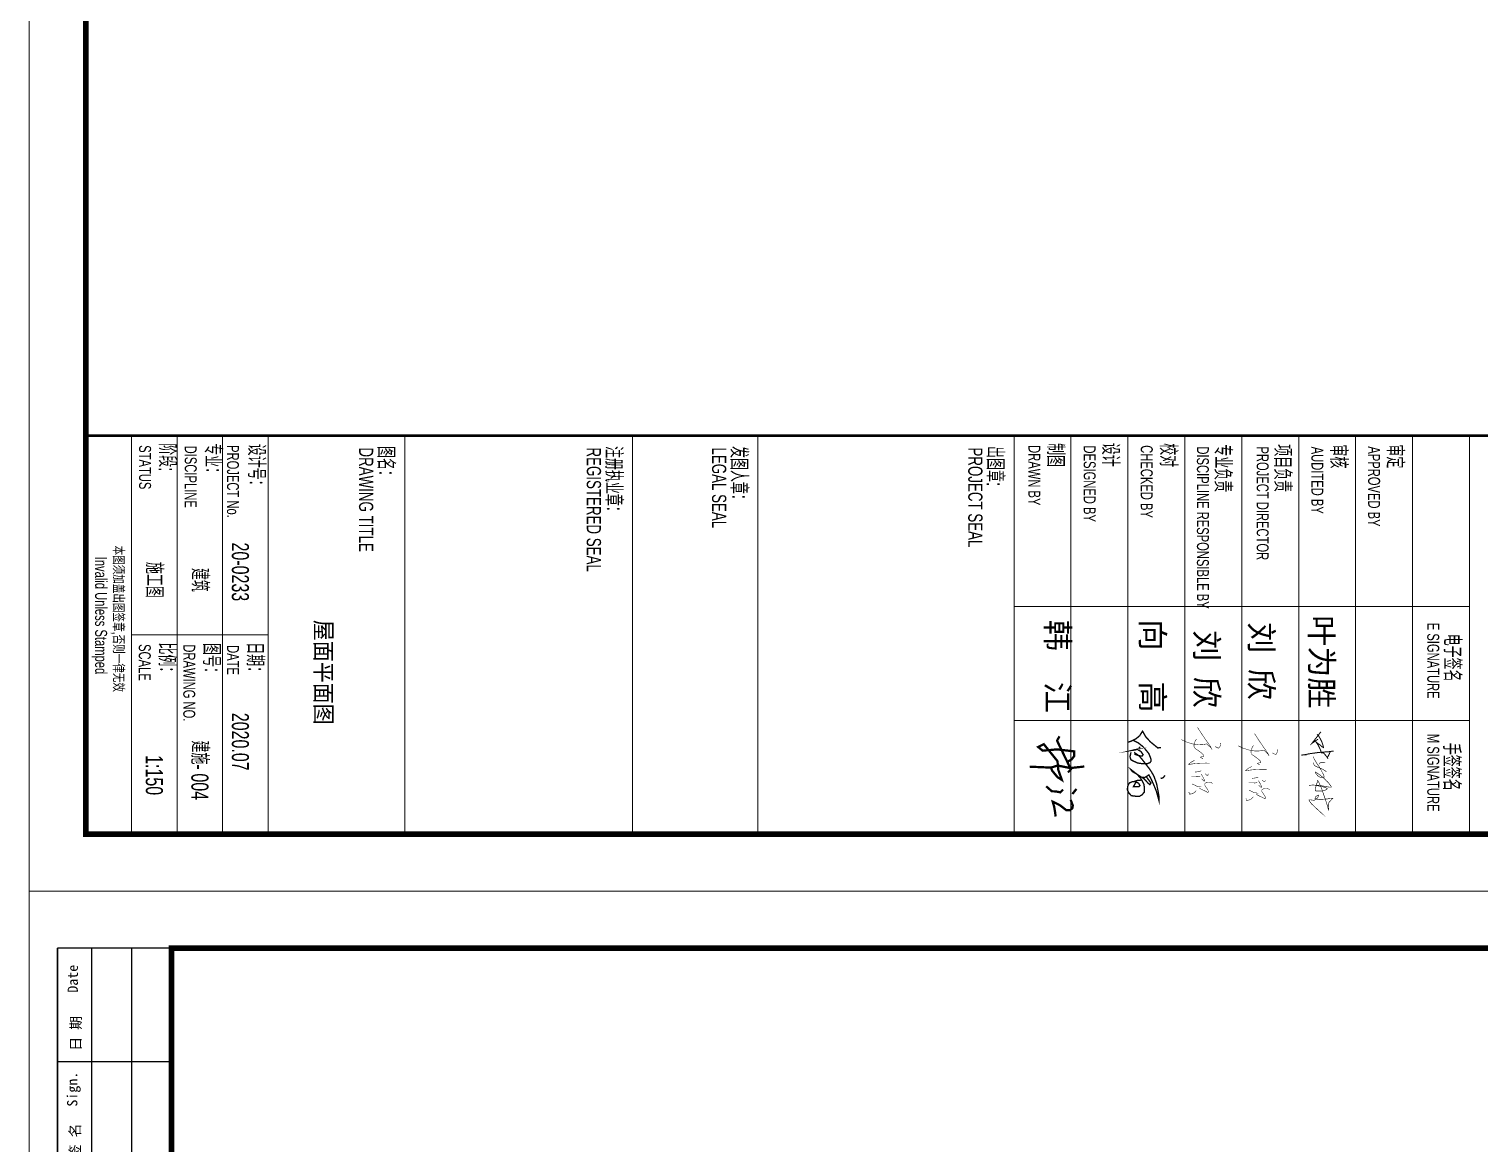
# Model space of a CAD drawing. Extents: x 409931 to 937299, y -508824 to 132289.
# Drawn here: x 437947 to 476173, y -389336 to -359959 of the extents above; entities that cross this region are included whole.
import ezdxf
from ezdxf.enums import TextEntityAlignment as Align

# ---------------------------------------------------------------- set-up
doc = ezdxf.new("R2010")
doc.units = 0
doc.header["$LTSCALE"] = 1500
doc.header["$MEASUREMENT"] = 0
for name, color, linetype in [('00-tk', 151, 'Continuous'), ('AXIS', 3, 'Continuous'), ('iicon', 7, 'Continuous'), ('签名', 1, 'Continuous')]:
    doc.layers.add(name, color=color, linetype=linetype)
doc.layers.add('TK', color=151, linetype='Continuous', lineweight=13)
doc.layers.add('功能名称', color=255, linetype='Continuous', lineweight=0)
doc.styles.add('DS6HT', font='simhei.ttf', dxfattribs={"width": 0.8})
doc.styles.add('T&D', font='haiwenrs.shx', dxfattribs={"width": 0.7, "bigfont": 'hztxt.shx'})
doc.styles.add('TITLE', font='simhei.ttf', dxfattribs={"width": 0.8})

# ---------------------------------------------------------------- blocks, each defined once
blk = doc.blocks.new('会签')
at = {"layer": '00-tk'}
for p, q in [((-1400, 24000), (-1400, 6000)), ((-700, 24000), (-700, 6000)), ((0, 22000), (-2000, 22000)), ((0, 20000), (-2000, 20000)), ((0, 16000), (-2000, 16000)), ((0, 14000), (-2000, 14000)), ((0, 10000), (-2000, 10000)), ((0, 8000), (-2000, 8000))]:
    blk.add_line(p, q, dxfattribs=at)
at = {"layer": '00-tk', "const_width": 24.7}
for points in [[(0, 6000), (-2000, 6000), (-2000, 24000)], [(0, 24000), (-2000, 24000)], [(0, 18000), (-2000, 18000)], [(0, 12000), (-2000, 12000)]]:
    blk.add_lwpolyline(points, dxfattribs=at)
at = {"layer": '00-tk', "style": 'DS6HT'}
for s, p in [('Date', (-1642, 23216)), ('日 期', (-1589, 22196)), ('Sign.', (-1651, 21215)), ('签 名', (-1603, 20306)), ('Spe.', (-1648, 19251)), ('采暖通风', (-948, 18370)), ('专 业', (-1608, 18369)), ('Date', (-1642, 17216)), ('日 期', (-1589, 16196)), ('Sign.', (-1651, 15215)), ('签 名', (-1603, 14306)), ('Spe.', (-1648, 13251)), ('给 排 水', (-956, 12372)), ('电    气', (-251, 12372)), ('专 业', (-1608, 12369)), ('Date', (-1642, 11216)), ('日 期', (-1589, 10196)), ('Sign.', (-1651, 9215)), ('签 名', (-1603, 8306)), ('Spe.', (-1648, 7251)), ('建    筑', (-948, 6372)), ('结    构', (-248, 6374)), ('专 业', (-1608, 6369))]:
    blk.add_text(s, height=180, rotation=90, dxfattribs=at).set_placement(p)
blk = doc.blocks.new('TK-A0')
at = {"layer": 'TK'}
for p, q in [((1189, 841), (0, 841)), ((0, 841), (0, 0)), ((1189, 0), (1189, 841)), ((1179, 831), (25, 831)), ((25, 831), (25, 10)), ((1109, 831), (1109, 10)), ((1179, 10), (1179, 831)), ((1109, 253), (1179, 253)), ((1109, 253), (1179, 253)), ((1109, 253), (1179, 253)), ((1109, 253), (1179, 253)), ((1109, 253), (1179, 253)), ((1179, 253), (1109, 253)), ((1179, 253), (1109, 253)), ((1179, 253), (1109, 253)), ((1109, 253), (1179, 253)), ((1139, 173), (1139, 253)), ((1139, 253), (1139, 189)), ((1159, 173), (1159, 253)), ((1159, 189), (1159, 253)), ((1179, 243), (1109, 243)), ((1179, 233), (1109, 233)), ((1179, 233), (1109, 233)), ((1179, 223), (1109, 223)), ((1179, 223), (1109, 223)), ((1179, 213), (1109, 213)), ((1179, 213), (1109, 213)), ((1179, 203), (1109, 203)), ((1179, 203), (1109, 203)), ((1179, 193), (1109, 193)), ((1179, 193), (1109, 193)), ((1179, 183), (1109, 183)), ((1179, 183), (1109, 183)), ((1109, 173), (1179, 173)), ((1109, 173), (1179, 173)), ((1179, 173), (1109, 173)), ((1179, 173), (1109, 173)), ((1109, 128), (1179, 128)), ((1179, 106), (1109, 106)), ((1179, 42), (1109, 42)), ((1144, 42), (1144, 18)), ((1179, 34), (1109, 34)), ((1179, 26), (1109, 26)), ((1179, 18), (1109, 18)), ((25, 10), (1179, 10)), ((1179, 10), (1109, 10)), ((0, 0), (1189, 0))]:
    blk.add_line(p, q, dxfattribs=at)
at = {"layer": 'TK', "const_width": 1}
blk.add_lwpolyline([(25, 831), (1179, 831), (1179, 10), (25, 10)], close=True, dxfattribs=at)
at = {"layer": 'TK', "const_width": 0.5}
blk.add_lwpolyline([(1109, 10), (1109, 831)], dxfattribs=at)
at = {"layer": 'TK'}
blk.add_lwpolyline([(1109, 66), (1179, 66), (1179, 42), (1109, 42)], close=True, dxfattribs=at)
at = {"layer": 'TK', "xscale": 0.01, "yscale": 0.01, "zscale": 0.01}
blk.add_blockref('会签', (25, 591), dxfattribs=at)
at = {"layer": 'TK', "style": 'T&D', "width": 0.7}
for s, height, p in [('电子签名', 3, (1143.79, 248.48)), ('手签签名', 3, (1162.95, 248.35)), ('E SIGNATURE', 2.1, (1141.86, 245.58)), ('M SIGNATURE', 2.1, (1161.37, 245.58)), ('审定', 3, (1110.55, 238.42)), ('APPROVED BY', 2.1, (1110.87, 235.2)), ('审核', 3, (1110.54, 228.52)), ('AUDITED BY', 2.1, (1110.93, 225.24)), ('项目负责', 3, (1110.51, 218.67)), ('PROJECT DIRECTOR', 2.1, (1110.89, 215.62)), ('专业负责', 3, (1110.53, 208.18)), ('DISCIPLINE RESPONSIBLE BY', 2.1, (1110.88, 205.12)), ('校对', 3, (1110.33, 198.59)), ('CHECKED BY', 2.1, (1110.67, 195.26)), ('设计', 3, (1110.26, 188.44)), ('DESIGNED BY', 2.1, (1110.72, 185.24)), ('制图', 3, (1110.3, 178.78)), ('DRAWN BY', 2.1, (1110.66, 175.53)), ('出图章:', 3, (1110.82, 168.19)), ('PROJECT SEAL', 2.5, (1111.07, 164.96)), ('发图人章：', 3, (1110.82, 123.19)), ('LEGAL SEAL', 2.5, (1111.07, 119.96)), ('注册执业章：', 3, (1110.82, 101.19)), ('REGISTERED SEAL', 2.5, (1111.07, 97.96)), ('图名：', 3, (1110.82, 61.18)), ('DRAWING TITLE', 2.5, (1111.07, 57.96)), ('设计号：', 3, (1110.43, 38.45)), ('日期：', 3, (1145.29, 38.21)), ('PROJECT No.', 2.1, (1110.65, 34.77)), ('DATE', 2.1, (1145.79, 34.78)), ('专业：', 3, (1110.33, 30.82)), ('图号：', 3, (1145.43, 30.55)), ('DISCIPLINE', 2.1, (1110.75, 27.35)), ('DRAWING NO.', 2.1, (1145.65, 27.09)), ('阶段:', 3, (1110.33, 22.8)), ('比例：', 3, (1145.32, 22.72)), ('STATUS', 2.1, (1110.67, 19.33)), ('SCALE', 2.1, (1145.6, 19.28))]:
    blk.add_text(s, height=height, dxfattribs=at).set_placement(p)
for s, height, p in [('本图须加盖出图签章,否则一律无效', 2, (1141.16, 15.64)), ('Invalid Unless Stamped', 2.1, (1140.58, 12.4))]:
    blk.add_text(s, height=height, dxfattribs=at).set_placement(p, align=Align.MIDDLE)
blk = doc.blocks.new('A$C7C122B11')
at = {"layer": 'iicon', "color": 13, "const_width": 7.58}
for points in [[(199, 383), (301, 455)], [(244, 611), (279, 605)], [(322, 465), (255, 393)], [(279, 605), (315, 591)], [(321, 572), (298, 526)], [(301, 455), (344, 476)], [(315, 591), (321, 572)], [(858, 469), (850, 439)], [(872, 485), (858, 469)], [(0, 251), (101, 316)], [(101, 316), (199, 383)], [(180, 234), (214, 214)], [(270, 260), (254, 164)], [(255, 393), (267, 338)], [(267, 338), (270, 260)], [(331, 220), (382, 295)], [(382, 295), (411, 328)], [(411, 328), (434, 349)], [(434, 349), (448, 349)], [(448, 349), (455, 315)], [(455, 315), (462, 292)], [(462, 292), (485, 335)], [(554, 440), (553, 381)], [(553, 381), (555, 298)], [(555, 298), (561, 212)], [(674, 309), (686, 266)], [(686, 266), (692, 224)], [(692, 224), (692, 211)], [(718, 416), (741, 413)], [(745, 400), (719, 368)], [(726, 309), (755, 327)], [(741, 413), (745, 400)], [(755, 327), (790, 346)], [(756, 296), (765, 257)], [(765, 257), (762, 218)], [(790, 346), (817, 357)], [(826, 342), (799, 315)], [(817, 357), (835, 356)], [(835, 356), (826, 342)], [(850, 439), (850, 403)], [(850, 403), (863, 373)], [(863, 373), (876, 363)], [(876, 363), (897, 363)], [(909, 233), (892, 201)], [(897, 363), (924, 382)], [(921, 283), (909, 233)], [(923, 311), (921, 283)], [(924, 382), (974, 414)], [(951, 294), (937, 279)], [(971, 334), (951, 294)], [(991, 378), (971, 334)], [(974, 414), (997, 421)], [(980, 231), (1007, 207)], [(1010, 411), (991, 378)], [(997, 421), (1010, 411)], [(220, 61), (189, 0)], [(214, 214), (249, 201)], [(254, 164), (220, 61)], [(249, 201), (284, 195)], [(284, 195), (312, 200)], [(312, 200), (331, 220)], [(535, 158), (509, 209)], [(575, 108), (535, 158)], [(561, 212), (572, 134)], [(572, 134), (575, 108)], [(762, 218), (762, 180)], [(762, 180), (763, 160)], [(892, 201), (876, 164)], [(1033, 121), (1002, 119)], [(1007, 207), (1028, 171)], [(1028, 171), (1033, 146)], [(1033, 146), (1033, 121)]]:
    blk.add_lwpolyline(points, dxfattribs=at)
blk = doc.blocks.new('A$C2CD672AE')
at = {"layer": '签名', "const_width": 40}
for points in [[(462, 656), (414, 738), (355, 782), (274, 780), (253, 600), (239, 476), (251, 353), (262, 228), (197, 148), (148, 248), (316, 383), (446, 488), (600, 502), (775, 564), (727, 488), (613, 394), (559, 372)], [(540, 958), (551, 861), (567, 712), (523, 495), (559, 372), (543, 1)], [(935, 820), (1023, 749)], [(1126, 719), (1223, 757), (1271, 749), (1305, 711), (1309, 646), (1217, 526), (1158, 404), (1244, 429), (1358, 448), (1418, 455)], [(10, 523), (86, 480), (394, 629), (590, 723), (643, 672)], [(945, 587), (994, 537), (977, 455), (975, 388), (887, 289)]]:
    blk.add_lwpolyline(points, dxfattribs=at)
blk = doc.blocks.new('A$C3CB17D36')
at = {"const_width": 19.8}
for points in [[(80, 483), (82, 436), (-4, 331), (-78, 262), (-162, 214), (-96, 172), (-54, 122), (-14, 43), (0, 0)], [(65, 180), (93, 156), (111, 112), (117, 72), (102, 134), (135, 190), (181, 222), (201, 209), (198, 167), (178, 105), (157, 102), (195, 158), (241, 200), (315, 257), (385, 312), (440, 349), (503, 383), (609, 420), (706, 439), (791, 454), (852, 454), (716, 416), (599, 368), (536, 337), (477, 307), (499, 274), (517, 240), (510, 196), (467, 131), (427, 62), (399, 43), (467, 131), (526, 187), (613, 233), (672, 242), (729, 240), (769, 207), (791, 169), (791, 122), (782, 49), (744, 16), (692, -10), (629, 1), (595, 23), (580, 54), (573, 98), (582, 119), (601, 157), (635, 177), (651, 159), (649, 129), (648, 81), (582, 119)], [(484, 543), (520, 516), (530, 479)], [(-29, 73), (10, 153), (71, 228), (167, 307), (248, 338), (278, 337), (299, 321), (315, 280), (314, 213), (304, 143), (282, 94), (256, 43), (211, 30), (146, 45)], [(511, 204), (545, 247), (597, 293), (620, 321), (595, 337), (562, 312), (534, 290), (503, 269)], [(573, 98), (558, 138), (557, 178), (546, 198)]]:
    blk.add_lwpolyline(points, dxfattribs=at)
blk = doc.blocks.new('5635634563456')
at = {"layer": 'AXIS', "color": 1, "ltscale": 1000}
for points, const_width in [([(456000, 226461), (456120, 226541), (456209, 226584), (456284, 226619), (456362, 226642), (456383, 226667), (456372, 226711), (456436, 226771), (456484, 226814), (456541, 226856), (456584, 226882)], 35), ([(456321, 227084), (456323, 227003), (456340, 226889), (456350, 226736), (456364, 226551), (456389, 226377), (456412, 226211), (456434, 226115), (456454, 225981), (456460, 225938)], 35), ([(456541, 226856), (456497, 226883), (456453, 226906), (456404, 226930), (456347, 226954), (456330, 226974)], 35), ([(456511, 226356), (456598, 226399), (456645, 226426), (456716, 226466), (456769, 226502), (456843, 226554), (456901, 226589), (456972, 226633), (457083, 226688), (457147, 226724), (457210, 226744), (457243, 226739), (457255, 226715), (457256, 226661), (457241, 226611), (457206, 226554), (457187, 226524), (457156, 226496), (457121, 226466), (457079, 226440), (457051, 226436), (457075, 226474), (457120, 226543), (457168, 226614), (457233, 226692), (457285, 226754), (457338, 226800), (457415, 226883), (457487, 226940), (457542, 226981), (457583, 227002), (457585, 226954), (457566, 226823), (457537, 226676), (457515, 226502), (457509, 226326), (457520, 226216)], 20), ([(455638, 226631), (456046, 226314), (455898, 226528)], 35), ([(455726, 226495), (455793, 226559), (455885, 226610), (455980, 226658), (456074, 226692), (456140, 226711), (456191, 226721), (456171, 226679), (456122, 226626), (456066, 226550), (456000, 226461), (455930, 226407)], 35), ([(456723, 226780), (456707, 226722), (456709, 226662), (456720, 226612), (456740, 226593), (456760, 226586), (456774, 226591)], 20), ([(456474, 226132), (456468, 226098), (456460, 225938)], 10)]:
    blk.add_lwpolyline(points, dxfattribs=dict(at, const_width=const_width))
for points in [[(457041, 226828, 20, 20, 0), (456957, 226700, 20, 20, 0), (456928, 226631, 20, 20, 0), (456875, 226503, 20, 20, 0), (456834, 226423, 20, 20, 0), (456812, 226396, 20, 20, 0), (456724, 226364, 20, 0, 0)], [(457512, 226414, 20, 20, 0), (457568, 226678, 20, 20, 0), (457591, 226783, 20, 20, 0), (457627, 226841, 20, 20, 0), (457636, 226855, 20, 20, 0), (457670, 226830, 20, 20, 0), (457684, 226788, 20, 20, 0), (457721, 226669, 20, 20, 0), (457721, 226593, 20, 20, 0), (457722, 226502, 20, 20, 0), (457712, 226436, 20, 20, 0), (457675, 226435, 20, 20, 0), (457629, 226445, 20, 20, 0), (457579, 226451, 20, 20, 0), (457468, 226480, 20, 20, 0), (457412, 226504, 20, 20, 0), (457345, 226518, 20, 20, 0), (457423, 226562, 20, 20, 0), (457642, 226660, 20, 20, 0), (457903, 226748, 20, 20, 0), (458182, 226843, 20, 20, 0), (458298, 226875, 20, 20, 0), (458384, 226894, 20, 20, 0), (458349, 226902, 20, 20, 0), (458320, 226902, 20, 20, 0), (458244, 226891, 20, 20, 0), (458219, 226887, 20, 20, 0), (458166, 226893, 20, 20, 0), (458108, 226921, 20, 20, 0), (458072, 226957, 20, 20, 0), (458038, 226986, 20, 20, 0), (458000, 227029, 20, 20, 0), (457974, 227049, 20, 20, 0), (457985, 226931, 20, 20, 0), (458001, 226820, 20, 20, 0), (458013, 226590, 20, 20, 0), (458016, 226523, 20, 20, 0), (457984, 226423, 20, 20, 0), (457948, 226430, 20, 20, 0), (457915, 226448, 20, 20, 0), (457886, 226495, 20, 20, 0), (457875, 226514, 20, 20, 0), (457865, 226548, 20, 20, 0), (457913, 226535, 20, 20, 0), (457962, 226508, 20, 20, 0), (457985, 226486, 20, 20, 0), (458023, 226448, 20, 20, 0), (458044, 226386, 20, 20, 0), (458039, 226328, 20, 20, 0), (458028, 226266, 20, 20, 0), (458031, 226227, 20, 20, 0), (458032, 226211, 20, 20, 0), (458087, 226240, 20, 20, 0), (458166, 226298, 20, 20, 0), (458306, 226445, 20, 20, 0), (458437, 226588, 20, 20, 0), (458487, 226643, 20, 0, 0), (458657, 226831, 0, 0, 0)]]:
    blk.add_lwpolyline(points, format="xyseb", dxfattribs=at)
blk = doc.blocks.new('签名')
at = {"xscale": 1.132661029987503, "yscale": 1.132661029972951, "zscale": 1.132661029967055}
for p in [(-1750, 4064), (-1860, 3062)]:
    blk.add_blockref('A$C7C122B11', p, dxfattribs=at)
at = {"layer": '00-tk', "xscale": 1.200000000011642, "yscale": 1.19999999999709, "zscale": 1.2}
blk.add_blockref('A$C3CB17D36', (-1599, 2124), dxfattribs=at)
at = {"layer": 'AXIS', "xscale": 0.5, "yscale": 0.5, "zscale": 0.5}
blk.add_blockref('5635634563456', (-229602, -107802), dxfattribs=at)
at = {"layer": '签名'}
blk.add_blockref('A$C2CD672AE', (-1713, 399), dxfattribs=at)
at = {"layer": '功能名称', "color": 7, "style": 'DS6HT'}
for s, p in [('叶为胜', (-3830, 5326)), ('刘 欣', (-3706, 4269)), ('刘 欣', (-3567, 3309)), ('向  高', (-3757, 2357)), ('韩  江', (-3750, 689))]:
    blk.add_text(s, height=400, dxfattribs=at).set_placement(p)

msp = doc.modelspace()

# ---------------------------------------------------------------- block references
at = {"layer": '00-tk', "xscale": 1.5, "yscale": 1.5, "zscale": 1.5, "rotation": 270}
msp.add_blockref('签名', (463712, -381149.7), dxfattribs=at)
at = {"layer": 'TK', "xscale": 150, "yscale": 150, "zscale": 150, "rotation": 270}
msp.add_blockref('TK-A0', (437946.8, -204323.5), dxfattribs=at)
at = {"layer": 'TK', "xscale": 150, "yscale": 150, "zscale": 150}
msp.add_blockref('TK-A0', (437946.8, -508823.5), dxfattribs=at)

# ---------------------------------------------------------------- texts
at = {"layer": 'TK', "color": 2, "style": 'T&D', "width": 0.7}
for s, p in [('20-0233', (443290.3, -373488.6)), ('2020.07', (443290.3, -377975.6))]:
    msp.add_text(s, height=450, rotation=270, dxfattribs=at).set_placement(p)
for s, p in [('施工图', (441023.4, -374472.9)), ('建筑', (442223.4, -374472.9)), ('建施-', (442223.4, -379090.7)), ('1:150', (441023.4, -379617.6))]:
    msp.add_text(s, height=450, rotation=270, dxfattribs=at).set_placement(p, align=Align.CENTER)
at = {"layer": 'TK', "color": 3, "style": 'TITLE', "width": 0.9}
msp.add_text('屋面平面图', height=450, rotation=270, dxfattribs=at).set_placement((445484.2, -376905.9), align=Align.CENTER)
at = {"layer": 'TK', "color": 3, "style": 'T&D', "width": 0.7}
msp.add_text('004', height=450, rotation=270, dxfattribs=at).set_placement((442223.4, -379572))

doc.saveas('drawing.dxf')
